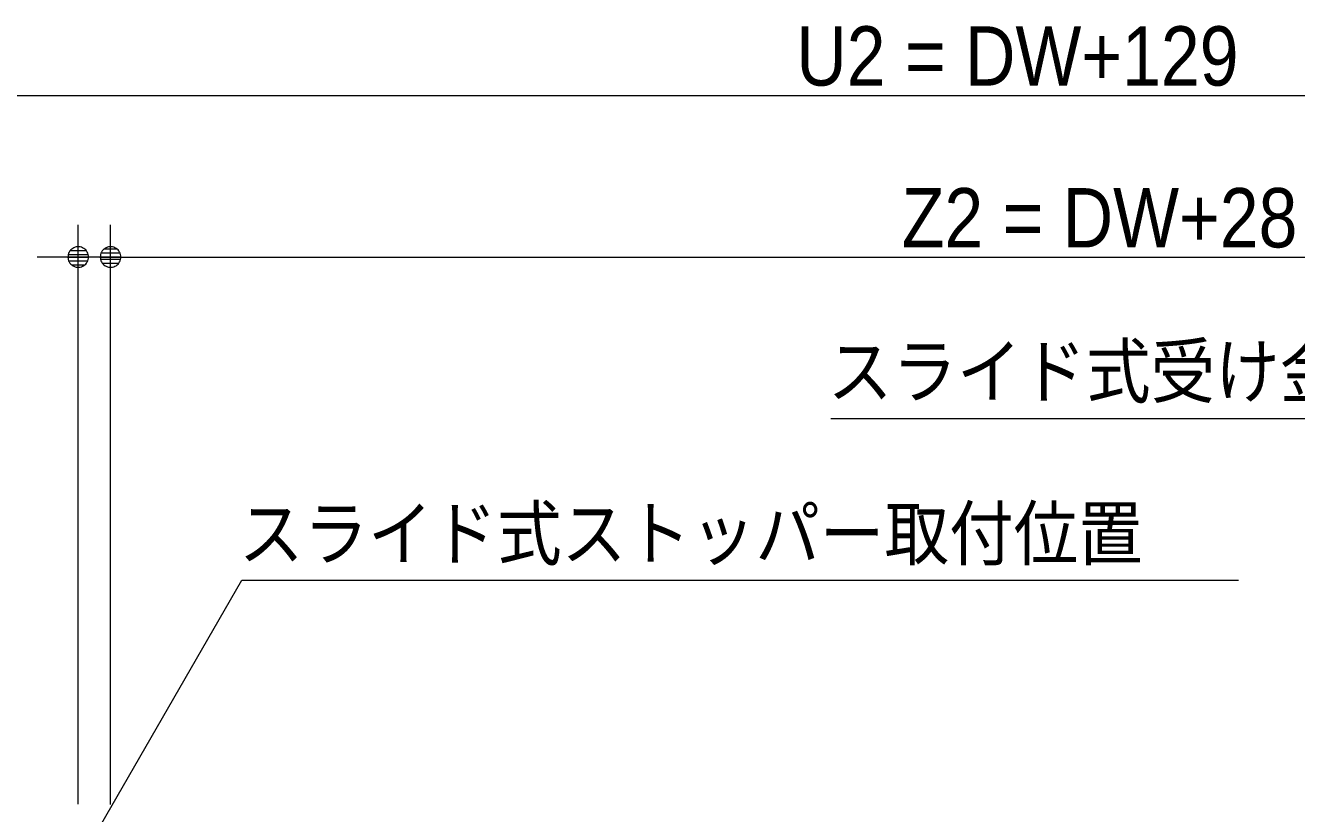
# Model space of a CAD drawing. Units: millimetres, scale not verified. Extents: x -6062 to 6062, y -3045 to 3045.
# Drawn here: x -2116 to -1329, y 356 to 843 of the extents above; entities that cross this region are included whole.
import ezdxf
from ezdxf.enums import TextEntityAlignment as Align

# ---------------------------------------------------------------- set-up
doc = ezdxf.new("R2010")
doc.units = ezdxf.units.MM
doc.header["$LTSCALE"] = 20
for name, color, linetype, lineweight in [('0-0_2寸法-1', 7, 'Continuous', 9), ('0-1_0', 7, 'Continuous', 9), ('0-2_2寸法-3', 7, 'Continuous', 9), ('0-5_2寸法-2', 7, 'Continuous', 9)]:
    doc.layers.add(name, color=color, linetype=linetype, lineweight=lineweight)
doc.styles.add('ＭＳ ゴシック', font='')
doc.styles.add('ＭＳ Ｐゴシック', font='')
doc.styles.get('ＭＳ ゴシック').set_extended_font_data('MS Gothic')
doc.styles.get('ＭＳ Ｐゴシック').set_extended_font_data('MS PGothic')

# ---------------------------------------------------------------- blocks, each defined once
blk = doc.blocks.new('_Dot')
at = {"layer": '0-1_0'}
for p, q in [((-10, 0), (-20, 0)), ((9.78, 2), (-9.78, 2)), ((7.99, 6), (-7.99, 6)), ((9.16, -3.98), (-9.16, -3.98)), ((6, -7.98), (-6, -7.98))]:
    blk.add_line(p, q, dxfattribs=at)
for points in [[(10, 0), (9.92, 1.25), (9.69, 2.49), (9.3, 3.68), (8.76, 4.82), (8.09, 5.88), (7.29, 6.85), (6.37, 7.71), (5.36, 8.44), (4.26, 9.05), (3.09, 9.51), (1.87, 9.82), (0.63, 9.98), (-0.63, 9.98), (-1.87, 9.82), (-3.09, 9.51), (-4.26, 9.05), (-5.36, 8.44), (-6.37, 7.71), (-7.29, 6.85), (-8.09, 5.88), (-8.76, 4.82), (-9.3, 3.68), (-9.69, 2.49), (-9.92, 1.25), (-10, 0), (0, 0)], [(-10, 0), (-9.92, -1.25), (-9.69, -2.49), (-9.3, -3.68), (-8.76, -4.82), (-8.09, -5.88), (-7.29, -6.85), (-6.37, -7.71), (-5.36, -8.44), (-4.26, -9.05), (-3.09, -9.51), (-1.87, -9.82), (-0.63, -9.98), (0.63, -9.98), (1.87, -9.82), (3.09, -9.51), (4.26, -9.05), (5.36, -8.44), (6.37, -7.71), (7.29, -6.85), (8.09, -5.88), (8.76, -4.82), (9.3, -3.68), (9.69, -2.49), (9.92, -1.25), (10, 0), (0, 0)]]:
    blk.add_lwpolyline(points, close=True, dxfattribs=at)

msp = doc.modelspace()

# ---------------------------------------------------------------- linework, layer by layer
at = {"layer": '0-0_2寸法-1'}
for p, q in [((-2151.79, 800), (-848.21, 800)), ((-2063.5, 361.27), (-2063.5, 720)), ((-2050.79, 700), (-848.21, 700))]:
    msp.add_line(p, q, dxfattribs=at)
at = {"layer": '0-2_2寸法-3'}
for points in [[(-1617.66, 600), (-1015.74, 600), (-958, 500)], [(-2073.5, 341.8), (-1982.17, 500), (-1365.38, 500)]]:
    msp.add_lwpolyline(points, dxfattribs=at)
at = {"layer": '0-5_2寸法-2'}
for p, q in [((-2083.5, 361.47), (-2083.5, 720)), ((-2063.5, 361.27), (-2063.5, 720)), ((-2096.21, 700), (-2108.92, 700)), ((-2063.5, 700), (-2083.5, 700)), ((-2050.79, 700), (-2038.08, 700))]:
    msp.add_line(p, q, dxfattribs=at)

# ---------------------------------------------------------------- block references
at = {"layer": '0-0_2寸法-1', "xscale": 0.6356201, "yscale": 0.6356201, "rotation": 180}
msp.add_blockref('_Dot', (-2063.5, 700), dxfattribs=at)
at = {"layer": '0-5_2寸法-2', "xscale": 0.6356201, "yscale": 0.6356201}
msp.add_blockref('_Dot', (-2083.5, 700), dxfattribs=at)
at = {"layer": '0-5_2寸法-2', "xscale": 0.6356201, "yscale": 0.6356201, "rotation": 180}
msp.add_blockref('_Dot', (-2063.5, 700), dxfattribs=at)

# ---------------------------------------------------------------- texts
at = {"layer": '0-0_2寸法-1', "style": 'ＭＳ Ｐゴシック', "width": 0.9}
for s, p in [('U2 = DW+129', (-1639.08, 795.04)), ('Z2 = DW+28', (-1573.81, 694.94))]:
    msp.add_text(s, height=36.69, dxfattribs=at).set_placement(p, align=Align.BOTTOM_LEFT)
at = {"layer": '0-2_2寸法-3', "style": 'ＭＳ ゴシック', "width": 0.9}
for s, p in [('スライド式受け金具取付位置', (-1619.59, 603.34)), ('スライド式ストッパー取付位置', (-1984.09, 502.97))]:
    msp.add_text(s, height=32.55, dxfattribs=at).set_placement(p, align=Align.BOTTOM_LEFT)

doc.saveas('drawing.dxf')
